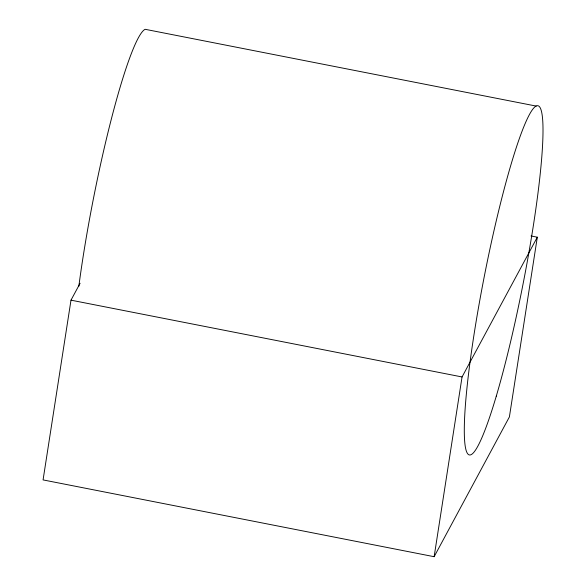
<?xml version="1.0" encoding="UTF-8"?>
<svg xmlns="http://www.w3.org/2000/svg" width="586" height="586" viewBox="0 0 586 586"><rect width="100%" height="100%" fill="white"/><g stroke="black" fill="none" stroke-linecap="round" stroke-linejoin="round"><path stroke-width="0.88" d="M80.077 283.302L70.994 300.164L43.071 479.912L434.138 556.7L509.388 416.939L537.311 237.198L531.033 235.968M434.138 556.7L462.054 376.959L537.311 237.198M536.219 106.088L145.152 29.3A177.932 19.748 -78.9 0 0 78.824 286.364M70.994 300.164L462.054 376.959M496.276 396.158A177.932 19.748 -78.9 0 0 540.841 109.282A177.932 19.748 -78.9 0 0 473.832 335.785A177.932 19.748 -78.9 0 0 496.276 396.158"/></g></svg>
